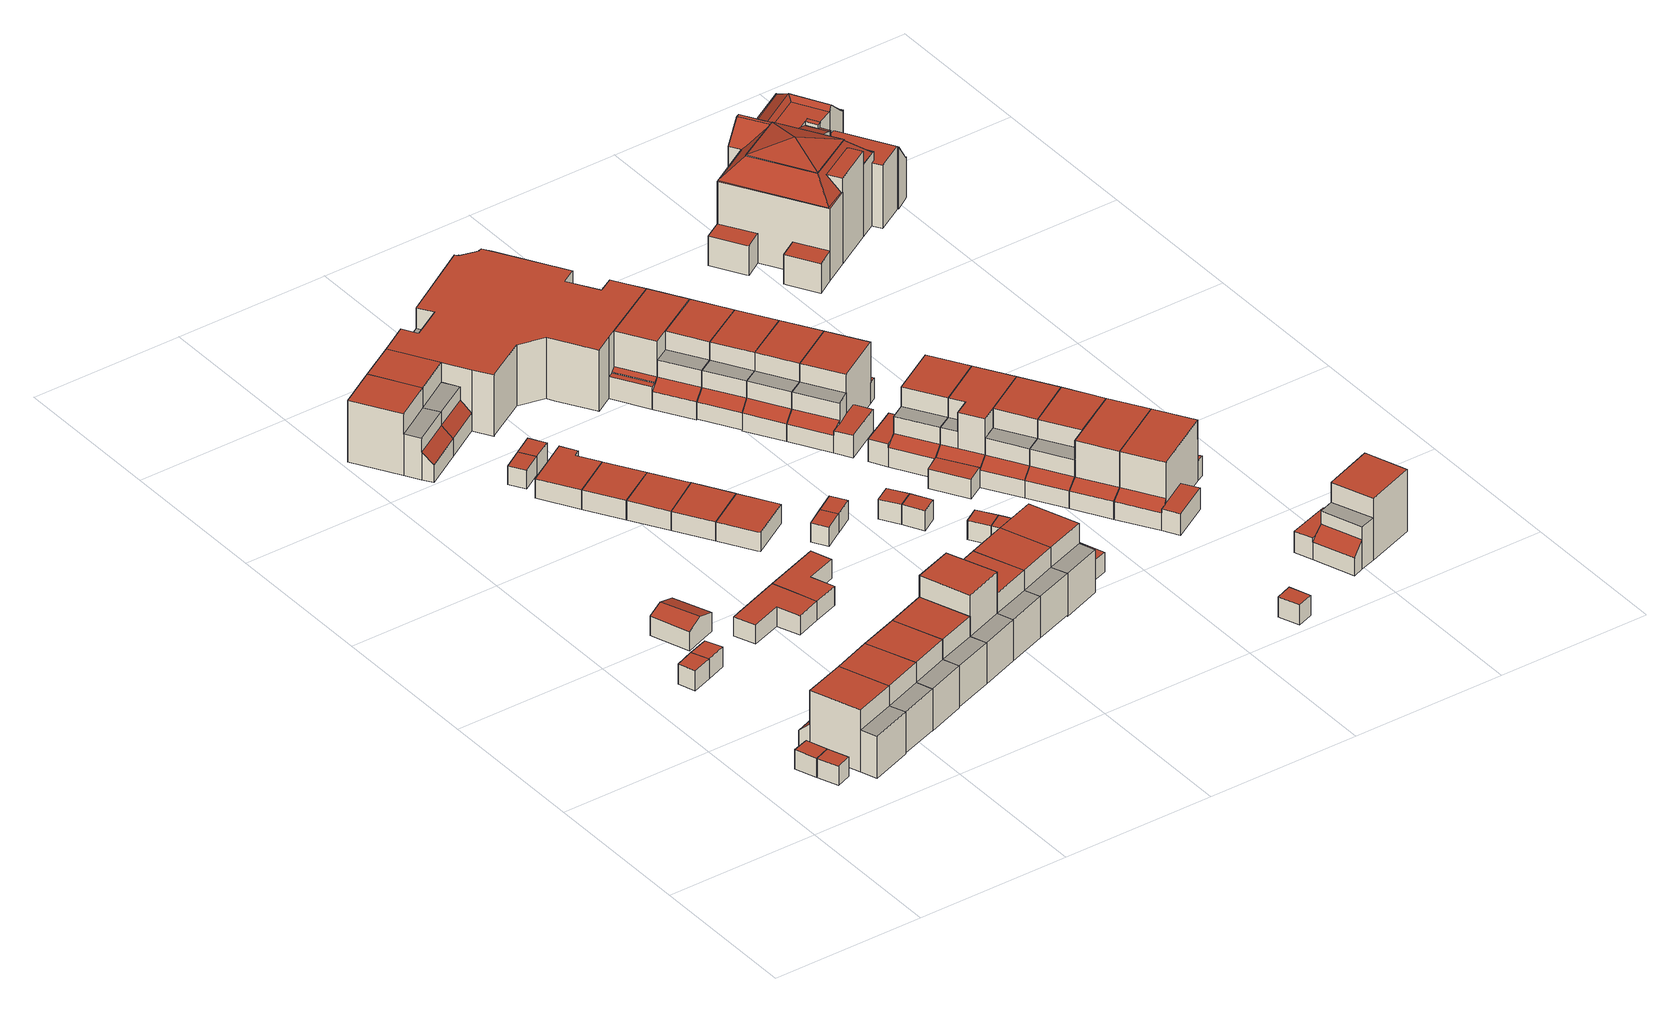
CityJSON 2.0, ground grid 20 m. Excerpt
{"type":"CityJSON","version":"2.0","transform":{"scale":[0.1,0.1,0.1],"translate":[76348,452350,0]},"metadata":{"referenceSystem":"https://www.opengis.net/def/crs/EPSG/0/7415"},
"CityObjects":{
"building1":{"type":"Building","attributes":{"Volume":15.69,"Dakoppervlakte":6.2,"Muuroppervlakte":25.48,"Vloeroppervlakte":6.2,"hoogte_Z_max_in_m_NAP":3.48,"GEB_DOEL":"onbekend","dateOfConstruction":"1991-01-01","measuredHeight":2.53},"geometry":[{"type":"Solid","lod":"2","boundaries":[[[[0,1,2,3]],[[4,5,6,7]],[[0,3,6,5]],[[2,7,6,3]],[[1,4,7,2]],[[1,0,5,4]]]],"semantics":{"surfaces":[{"type":"GroundSurface"},{"type":"RoofSurface"},{"type":"WallSurface"}],"values":[[0,1,2,2,2,2]]}}]},
"building2":{"type":"Building","attributes":{"Volume":15.86,"Dakoppervlakte":6.2,"Muuroppervlakte":25.75,"Vloeroppervlakte":6.2,"hoogte_Z_max_in_m_NAP":3.48,"GEB_DOEL":"onbekend","dateOfConstruction":"1991-01-01","measuredHeight":2.56},"geometry":[{"type":"Solid","lod":"2","boundaries":[[[[0,3,8,9]],[[5,10,11,6]],[[5,0,9,10]],[[9,8,11,10]],[[3,6,11,8]],[[0,5,6,3]]]],"semantics":{"surfaces":[{"type":"GroundSurface"},{"type":"RoofSurface"},{"type":"WallSurface"}],"values":[[0,1,2,2,2,2]]}}]},
"building3":{"type":"Building","attributes":{"Volume":421.18,"Dakoppervlakte":50.16,"Muuroppervlakte":236.01,"Vloeroppervlakte":59.67,"hoogte_Z_max_in_m_NAP":9.28,"GEB_DOEL":"woonfunctie","dateOfConstruction":"1991-01-01","measuredHeight":8.4},"geometry":[{"type":"Solid","lod":"2","boundaries":[[[[12,13,14,15,16,17,18,19]],[[20,21,22,23]],[[24,25,26,27]],[[28,29,30,31]],[[25,24,21,12,19,31]],[[18,28,31,19]],[[28,18,17,29]],[[30,29,17,16]],[[26,25,31,30]],[[15,14,23,22]],[[23,14,13,20]],[[12,21,20,13]],[[24,27,22,21]],[[27,26,30,16,15,22]]]],"semantics":{"surfaces":[{"type":"GroundSurface"},{"type":"OuterFloorSurface"},{"type":"RoofSurface"},{"type":"WallSurface"}],"values":[[0,1,2,2,3,3,3,3,3,3,3,3,3,3]]}}]},
"building4":{"type":"Building","attributes":{"Volume":16.94,"Dakoppervlakte":6.39,"Muuroppervlakte":26.91,"Vloeroppervlakte":6.39,"hoogte_Z_max_in_m_NAP":3.48,"GEB_DOEL":"onbekend","dateOfConstruction":"1991-01-01","measuredHeight":2.65},"geometry":[{"type":"Solid","lod":"2","boundaries":[[[[32,33,34,35]],[[36,37,38,39]],[[32,35,39,38]],[[35,34,36,39]],[[33,37,36,34]],[[32,38,37,33]]]],"semantics":{"surfaces":[{"type":"GroundSurface"},{"type":"RoofSurface"},{"type":"WallSurface"}],"values":[[0,1,2,2,2,2]]}}]},
"building5":{"type":"Building","attributes":{"Volume":16.98,"Dakoppervlakte":6.39,"Muuroppervlakte":26.98,"Vloeroppervlakte":6.39,"hoogte_Z_max_in_m_NAP":3.48,"GEB_DOEL":"onbekend","dateOfConstruction":"1991-01-01","measuredHeight":2.66},"geometry":[{"type":"Solid","lod":"2","boundaries":[[[[32,40,41,33]],[[38,37,42,43]],[[32,33,37,38]],[[33,41,42,37]],[[40,43,42,41]],[[40,32,38,43]]]],"semantics":{"surfaces":[{"type":"GroundSurface"},{"type":"RoofSurface"},{"type":"WallSurface"}],"values":[[0,1,2,2,2,2]]}}]},
"building6":{"type":"Building","attributes":{"Volume":395.71,"Dakoppervlakte":47.79,"Muuroppervlakte":228.81,"Vloeroppervlakte":56.84,"hoogte_Z_max_in_m_NAP":9.28,"GEB_DOEL":"woonfunctie","dateOfConstruction":"1991-01-01","measuredHeight":8.3},"geometry":[{"type":"Solid","lod":"2","boundaries":[[[[44,45,46,47,48,49,50,51]],[[20,52,53,21]],[[54,55,25,24]],[[56,28,31,57]],[[51,57,55,54,53,44]],[[50,56,57,51]],[[50,49,28,56]],[[28,49,48,31]],[[25,55,57,31]],[[47,46,20,21]],[[20,46,45,52]],[[45,44,53,52]],[[24,21,53,54]],[[25,31,48,47,21,24]]]],"semantics":{"surfaces":[{"type":"GroundSurface"},{"type":"OuterFloorSurface"},{"type":"RoofSurface"},{"type":"WallSurface"}],"values":[[0,1,2,2,3,3,3,3,3,3,3,3,3,3]]}}]},
"building7":{"type":"Building","attributes":{"Volume":69.42,"Dakoppervlakte":24.71,"Muuroppervlakte":53.66,"Vloeroppervlakte":23.41,"hoogte_Z_max_in_m_NAP":3.75,"GEB_DOEL":"onbekend","dateOfConstruction":"1932-01-01","measuredHeight":3.34},"geometry":[{"type":"Solid","lod":"2","boundaries":[[[[58,59,60,61,62,63]],[[64,65,66,67]],[[64,68,69,65]],[[58,63,67,66]],[[61,60,69,68]],[[59,65,69,60]],[[62,61,68,64,67,63]],[[59,58,66,65]]]],"semantics":{"surfaces":[{"type":"GroundSurface"},{"type":"RoofSurface"},{"type":"WallSurface"}],"values":[[0,1,1,2,2,2,2,2]]}}]},
"building8":{"type":"Building","attributes":{"Volume":399.59,"Dakoppervlakte":47.89,"Muuroppervlakte":230.69,"Vloeroppervlakte":56.95,"hoogte_Z_max_in_m_NAP":9.28,"GEB_DOEL":"woonfunctie","dateOfConstruction":"1991-01-01","measuredHeight":8.35},"geometry":[{"type":"Solid","lod":"2","boundaries":[[[[70,71,72,73,74,75,76,77]],[[52,78,79,53]],[[80,81,55,54]],[[82,56,57,83]],[[80,79,70,77,83,81]],[[75,56,82,76]],[[56,75,74,57]],[[76,82,83,77]],[[55,81,83,57]],[[73,72,52,53]],[[72,71,78,52]],[[70,79,78,71]],[[54,53,79,80]],[[57,74,73,53,54,55]]]],"semantics":{"surfaces":[{"type":"GroundSurface"},{"type":"OuterFloorSurface"},{"type":"RoofSurface"},{"type":"WallSurface"}],"values":[[0,1,2,2,3,3,3,3,3,3,3,3,3,3]]}}]},
"building9":{"type":"Building","attributes":{"Volume":87.02,"Dakoppervlakte":33.16,"Muuroppervlakte":71.86,"Vloeroppervlakte":33.16,"hoogte_Z_max_in_m_NAP":3.4,"GEB_DOEL":"onbekend","dateOfConstruction":"1991-01-01","measuredHeight":2.62},"geometry":[{"type":"Solid","lod":"2","boundaries":[[[[84,85,86,87,88,89,90,91]],[[92,93,94,95,96,97,98,99]],[[86,85,94,93]],[[84,91,96,95]],[[91,90,97,96]],[[99,98,97,90,89,88]],[[85,84,95,94]],[[93,92,99,88,87,86]]]],"semantics":{"surfaces":[{"type":"GroundSurface"},{"type":"RoofSurface"},{"type":"WallSurface"}],"values":[[0,1,2,2,2,2,2,2]]}}]},
"building10":{"type":"Building","attributes":{"Volume":412.32,"Dakoppervlakte":48.87,"Muuroppervlakte":233.22,"Vloeroppervlakte":58.2,"hoogte_Z_max_in_m_NAP":9.14,"GEB_DOEL":"woonfunctie","dateOfConstruction":"1991-01-01","measuredHeight":8.38},"geometry":[{"type":"Solid","lod":"2","boundaries":[[[[100,101,102,103,104,105,106,107]],[[108,109,110,111]],[[112,113,114,115]],[[116,117,118,119]],[[100,115,114,101]],[[100,107,109,112,115]],[[110,109,107,106,117]],[[108,111,116,103,102]],[[119,118,105,104]],[[116,119,104,103]],[[105,118,117,106]],[[111,110,117,116]],[[113,112,109,108]],[[101,114,113,108,102]]]],"semantics":{"surfaces":[{"type":"GroundSurface"},{"type":"OuterFloorSurface"},{"type":"RoofSurface"},{"type":"WallSurface"}],"values":[[0,1,2,2,3,3,3,3,3,3,3,3,3,3]]}}]},
"building11":{"type":"Building","attributes":{"Volume":393.29,"Dakoppervlakte":47.96,"Muuroppervlakte":226.94,"Vloeroppervlakte":57.05,"hoogte_Z_max_in_m_NAP":9.28,"GEB_DOEL":"woonfunctie","dateOfConstruction":"1991-01-01","measuredHeight":8.23},"geometry":[{"type":"Solid","lod":"2","boundaries":[[[[120,121,122,123,124,125,126,127]],[[128,129,79,78]],[[80,130,131,81]],[[82,83,132,133]],[[131,130,129,122,121,132]],[[121,120,133,132]],[[120,127,82,133]],[[82,127,126,83]],[[81,131,132,83]],[[79,125,124,78]],[[123,128,78,124]],[[123,122,129,128]],[[130,80,79,129]],[[126,125,79,80,81,83]]]],"semantics":{"surfaces":[{"type":"GroundSurface"},{"type":"OuterFloorSurface"},{"type":"RoofSurface"},{"type":"WallSurface"}],"values":[[0,1,2,2,3,3,3,3,3,3,3,3,3,3]]}}]},
"building12":{"type":"Building","attributes":{"Volume":17.21,"Dakoppervlakte":6.71,"Muuroppervlakte":26.75,"Vloeroppervlakte":6.71,"hoogte_Z_max_in_m_NAP":3.42,"GEB_DOEL":"onbekend","dateOfConstruction":"1991-01-01","measuredHeight":2.57},"geometry":[{"type":"Solid","lod":"2","boundaries":[[[[134,135,136,137]],[[138,139,140,141]],[[136,135,140,139]],[[135,134,141,140]],[[138,141,134,137]],[[137,136,139,138]]]],"semantics":{"surfaces":[{"type":"GroundSurface"},{"type":"RoofSurface"},{"type":"WallSurface"}],"values":[[0,1,2,2,2,2]]}}]},
"building13":{"type":"Building","attributes":{"Volume":391.03,"Dakoppervlakte":46.83,"Muuroppervlakte":227.21,"Vloeroppervlakte":55.82,"hoogte_Z_max_in_m_NAP":9.14,"GEB_DOEL":"woonfunctie","dateOfConstruction":"1991-01-01","measuredHeight":8.31},"geometry":[{"type":"Solid","lod":"2","boundaries":[[[[142,143,104,103,102,101,144,145]],[[108,111,146,147]],[[113,148,149,114]],[[150,116,119,151]],[[144,101,114,149]],[[113,114,101,102,108]],[[102,103,116,111,108]],[[147,146,150,142,145]],[[104,143,151,119]],[[150,151,143,142]],[[104,119,116,103]],[[146,111,116,150]],[[108,147,148,113]],[[149,148,147,145,144]]]],"semantics":{"surfaces":[{"type":"GroundSurface"},{"type":"OuterFloorSurface"},{"type":"RoofSurface"},{"type":"WallSurface"}],"values":[[0,1,2,2,3,3,3,3,3,3,3,3,3,3]]}}]},
"building14":{"type":"Building","attributes":{"Volume":84.12,"Dakoppervlakte":32.66,"Muuroppervlakte":70.5,"Vloeroppervlakte":32.66,"hoogte_Z_max_in_m_NAP":3.4,"GEB_DOEL":"onbekend","dateOfConstruction":"1991-01-01","measuredHeight":2.58},"geometry":[{"type":"Solid","lod":"2","boundaries":[[[[152,153,154,155,90,89,88]],[[99,98,97,156,157,158,159]],[[99,88,89,90,97,98]],[[157,156,155,154]],[[154,153,158,157]],[[152,159,158,153]],[[90,155,156,97]],[[88,99,159,152]]]],"semantics":{"surfaces":[{"type":"GroundSurface"},{"type":"RoofSurface"},{"type":"WallSurface"}],"values":[[0,1,2,2,2,2,2,2]]}}]},
"building15":{"type":"Building","attributes":{"Volume":91.51,"Dakoppervlakte":35.59,"Muuroppervlakte":64.13,"Vloeroppervlakte":35.59,"hoogte_Z_max_in_m_NAP":3.38,"GEB_DOEL":"onbekend","dateOfConstruction":"1991-01-01","measuredHeight":2.57},"geometry":[{"type":"Solid","lod":"2","boundaries":[[[[160,161,162,163,164,165,166]],[[167,168,169,170,171,172,173]],[[162,161,167,173]],[[166,165,170,169]],[[164,171,170,165]],[[163,172,171,164]],[[169,168,167,161,160,166]],[[163,162,173,172]]]],"semantics":{"surfaces":[{"type":"GroundSurface"},{"type":"RoofSurface"},{"type":"WallSurface"}],"values":[[0,1,2,2,2,2,2,2]]}}]},
"building16":{"type":"Building","attributes":{"Volume":501.08,"Dakoppervlakte":47.96,"Muuroppervlakte":298.38,"Vloeroppervlakte":57.04,"hoogte_Z_max_in_m_NAP":12.17,"GEB_DOEL":"woonfunctie","dateOfConstruction":"1991-01-01","measuredHeight":11.15},"geometry":[{"type":"Solid","lod":"2","boundaries":[[[[174,175,123,122,121,120,176,177]],[[178,179,129,128]],[[180,181,182,183]],[[184,133,132,185]],[[174,177,185,182,181,179]],[[177,176,184,185]],[[120,133,184,176]],[[133,120,121,132]],[[183,182,185,132]],[[122,123,128,129]],[[128,123,175,178]],[[174,179,178,175]],[[180,129,179,181]],[[180,183,132,121,122,129]]]],"semantics":{"surfaces":[{"type":"GroundSurface"},{"type":"OuterFloorSurface"},{"type":"RoofSurface"},{"type":"WallSurface"}],"values":[[0,1,2,2,3,3,3,3,3,3,3,3,3,3]]}}]},
"building17":{"type":"Building","attributes":{"Volume":17.25,"Dakoppervlakte":6.71,"Muuroppervlakte":26.82,"Vloeroppervlakte":6.71,"hoogte_Z_max_in_m_NAP":3.42,"GEB_DOEL":"onbekend","dateOfConstruction":"1991-01-01","measuredHeight":2.57},"geometry":[{"type":"Solid","lod":"2","boundaries":[[[[186,187,188,189]],[[139,138,190,191]],[[186,189,138,139]],[[189,188,190,138]],[[188,187,191,190]],[[187,186,139,191]]]],"semantics":{"surfaces":[{"type":"GroundSurface"},{"type":"RoofSurface"},{"type":"WallSurface"}],"values":[[0,1,2,2,2,2]]}}]},
"building18":{"type":"Building","attributes":{"Volume":83.5,"Dakoppervlakte":32.26,"Muuroppervlakte":58.88,"Vloeroppervlakte":32.26,"hoogte_Z_max_in_m_NAP":3.38,"GEB_DOEL":"onbekend","dateOfConstruction":"1991-01-01","measuredHeight":2.59},"geometry":[{"type":"Solid","lod":"2","boundaries":[[[[192,193,162,161,194]],[[195,196,167,173,197]],[[195,197,193,192]],[[195,192,194,161,167,196]],[[167,161,162,173]],[[162,193,197,173]]]],"semantics":{"surfaces":[{"type":"GroundSurface"},{"type":"RoofSurface"},{"type":"WallSurface"}],"values":[[0,1,2,2,2,2]]}}]},
"building19":{"type":"Building","attributes":{"Volume":82.36,"Dakoppervlakte":32.01,"Muuroppervlakte":58.32,"Vloeroppervlakte":32.01,"hoogte_Z_max_in_m_NAP":3.38,"GEB_DOEL":"onbekend","dateOfConstruction":"1991-01-01","measuredHeight":2.57},"geometry":[{"type":"MultiSurface","lod":"2","boundaries":[[[198,199,193,192,200,201]],[[202,195,197,203,204,205]],[[199,198,201,205,203]],[[205,201,200,192,195,202]],[[193,197,195,192]],[[193,199,203,197]]],"semantics":{"surfaces":[{"type":"GroundSurface"},{"type":"RoofSurface"},{"type":"WallSurface"}],"values":[0,1,2,2,2,2]}}]},
"building20":{"type":"Building","attributes":{"Volume":83.71,"Dakoppervlakte":32.26,"Muuroppervlakte":59.03,"Vloeroppervlakte":32.26,"hoogte_Z_max_in_m_NAP":3.38,"GEB_DOEL":"onbekend","dateOfConstruction":"1991-01-01","measuredHeight":2.6},"geometry":[{"type":"Solid","lod":"2","boundaries":[[[[206,207,199,201,208]],[[209,210,205,203,211]],[[209,211,207,206]],[[209,206,208,201,205,210]],[[199,203,205,201]],[[199,207,211,203]]]],"semantics":{"surfaces":[{"type":"GroundSurface"},{"type":"RoofSurface"},{"type":"WallSurface"}],"values":[[0,1,2,2,2,2]]}}]},
"building21":{"type":"Building","attributes":{"Volume":82.88,"Dakoppervlakte":32.27,"Muuroppervlakte":58.44,"Vloeroppervlakte":32.27,"hoogte_Z_max_in_m_NAP":3.38,"GEB_DOEL":"onbekend","dateOfConstruction":"1991-01-01","measuredHeight":2.57},"geometry":[{"type":"Solid","lod":"2","boundaries":[[[[207,206,212,213,214]],[[211,215,216,217,209]],[[211,207,214,213,216,215]],[[213,212,217,216]],[[212,206,209,217]],[[206,207,211,209]]]],"semantics":{"surfaces":[{"type":"GroundSurface"},{"type":"RoofSurface"},{"type":"WallSurface"}],"values":[[0,1,2,2,2,2]]}}]},
"building22":{"type":"Building","attributes":{"Volume":397.07,"Dakoppervlakte":47.96,"Muuroppervlakte":229.06,"Vloeroppervlakte":57.04,"hoogte_Z_max_in_m_NAP":9.28,"GEB_DOEL":"woonfunctie","dateOfConstruction":"1991-01-01","measuredHeight":8.3},"geometry":[{"type":"Solid","lod":"2","boundaries":[[[[176,218,219,220,221,175,174,177]],[[222,223,179,178]],[[224,225,226,227]],[[228,184,185,229]],[[229,226,225,223,220,219]],[[218,228,229,219]],[[218,176,184,228]],[[176,177,185,184]],[[227,226,229,185]],[[174,175,178,179]],[[178,175,221,222]],[[223,222,221,220]],[[225,224,179,223]],[[224,227,185,177,174,179]]]],"semantics":{"surfaces":[{"type":"GroundSurface"},{"type":"OuterFloorSurface"},{"type":"RoofSurface"},{"type":"WallSurface"}],"values":[[0,1,2,2,3,3,3,3,3,3,3,3,3,3]]}}]},
"building23":{"type":"Building","attributes":{"Volume":17.23,"Dakoppervlakte":6.47,"Muuroppervlakte":27.26,"Vloeroppervlakte":6.47,"hoogte_Z_max_in_m_NAP":3.52,"GEB_DOEL":"onbekend","dateOfConstruction":"1991-01-01","measuredHeight":2.66},"geometry":[{"type":"Solid","lod":"2","boundaries":[[[[230,231,232,233,234]],[[235,236,237,238,239]],[[231,236,235,232]],[[231,230,237,236]],[[237,230,234,233,239,238]],[[239,233,232,235]]]],"semantics":{"surfaces":[{"type":"GroundSurface"},{"type":"RoofSurface"},{"type":"WallSurface"}],"values":[[0,1,2,2,2,2]]}}]},
"building24":{"type":"Building","attributes":{"Volume":396.18,"Dakoppervlakte":47.87,"Muuroppervlakte":228.81,"Vloeroppervlakte":56.93,"hoogte_Z_max_in_m_NAP":9.28,"GEB_DOEL":"woonfunctie","dateOfConstruction":"1991-01-01","measuredHeight":8.3},"geometry":[{"type":"Solid","lod":"2","boundaries":[[[[240,241,221,220,219,218,242,243]],[[222,244,245,223]],[[225,246,247,226]],[[248,228,229,249]],[[247,246,245,240,243,249]],[[243,242,248,249]],[[242,218,228,248]],[[228,218,219,229]],[[249,229,226,247]],[[220,221,222,223]],[[222,221,241,244]],[[241,240,245,244]],[[246,225,223,245]],[[226,229,219,220,223,225]]]],"semantics":{"surfaces":[{"type":"GroundSurface"},{"type":"OuterFloorSurface"},{"type":"RoofSurface"},{"type":"WallSurface"}],"values":[[0,1,2,2,3,3,3,3,3,3,3,3,3,3]]}}]},
"building25":{"type":"Building","attributes":{"Volume":17.15,"Dakoppervlakte":6.47,"Muuroppervlakte":27.14,"Vloeroppervlakte":6.47,"hoogte_Z_max_in_m_NAP":3.52,"GEB_DOEL":"onbekend","dateOfConstruction":"1991-01-01","measuredHeight":2.65},"geometry":[{"type":"Solid","lod":"2","boundaries":[[[[232,250,251,233]],[[239,252,253,235]],[[232,233,239,235]],[[233,251,252,239]],[[250,253,252,251]],[[232,235,253,250]]]],"semantics":{"surfaces":[{"type":"GroundSurface"},{"type":"RoofSurface"},{"type":"WallSurface"}],"values":[[0,1,2,2,2,2]]}}]},
"building26":{"type":"Building","attributes":{"Volume":3367.54,"Dakoppervlakte":393.1,"Muuroppervlakte":752.62,"Vloeroppervlakte":413.04,"hoogte_Z_max_in_m_NAP":9.14,"GEB_DOEL":"woonfunctie","dateOfConstruction":"1991-01-01","measuredHeight":8.36},"geometry":[{"type":"Solid","lod":"2","boundaries":[[[[254,255,256,257,258,259,260,261,262,263,264,265,266,267,268,269,143,144,270,271,272,273,274,275]],[[276,277,278,279,280,281]],[[282,283,284,285]],[[286,287,288,289,290,149,291,292,293,294,295,296,297,298,299,300,301,302,303,304,305,306,307,308,309,310,311,312,313]],[[314,315,316,317]],[[318,319,320,321,322,323,324,325,326]],[[263,262,299,298]],[[299,262,261,316,300]],[[315,258,257,281,302,301]],[[307,306,305,278,254,275,274,324]],[[282,287,286,326,272,271]],[[149,290,283,270,144]],[[149,144,143,291]],[[291,143,269,292]],[[292,269,268,267,294,293]],[[294,267,266,295]],[[264,263,298,297,296,295,266,265]],[[261,260,317,316]],[[259,258,315,314]],[[300,316,315,301]],[[324,274,273,325]],[[326,325,273,272]],[[324,323,308,307]],[[308,323,322,309]],[[321,310,309,322]],[[310,321,320,311]],[[311,320,319,312]],[[312,319,318,313]],[[286,313,318,326]],[[280,303,302,281]],[[303,280,279,304]],[[279,278,305,304]],[[282,271,270,283]],[[287,282,285,288]],[[289,288,285,284]],[[290,289,284,283]],[[317,260,259,314]],[[277,255,254,278]],[[256,276,277,255]],[[276,281,257,256]]]],"semantics":{"surfaces":[{"type":"GroundSurface"},{"type":"OuterFloorSurface"},{"type":"RoofSurface"},{"type":"WallSurface"}],"values":[[0,1,1,2,2,2,3,3,3,3,3,3,3,3,3,3,3,3,3,3,3,3,3,3,3,3,3,3,3,3,3,3,3,3,3,3,3,3,3,3]]}}]},
"building27":{"type":"Building","attributes":{"Volume":421.83,"Dakoppervlakte":49.95,"Muuroppervlakte":237.18,"Vloeroppervlakte":59.32,"hoogte_Z_max_in_m_NAP":9.28,"GEB_DOEL":"woonfunctie","dateOfConstruction":"1991-01-01","measuredHeight":8.45},"geometry":[{"type":"Solid","lod":"2","boundaries":[[[[327,328,329,330,331,332,333,334]],[[245,244,335,336]],[[337,247,246,338]],[[339,340,248,249]],[[338,336,331,330,339,337]],[[328,248,340,329]],[[328,327,249,248]],[[339,330,329,340]],[[247,337,339,249]],[[334,333,244,245]],[[335,244,333,332]],[[332,331,336,335]],[[338,246,245,336]],[[327,334,245,246,247,249]]]],"semantics":{"surfaces":[{"type":"GroundSurface"},{"type":"OuterFloorSurface"},{"type":"RoofSurface"},{"type":"WallSurface"}],"values":[[0,1,2,2,3,3,3,3,3,3,3,3,3,3]]}}]},
"building28":{"type":"Building","attributes":{"Volume":17.61,"Dakoppervlakte":6.52,"Muuroppervlakte":27.75,"Vloeroppervlakte":6.52,"hoogte_Z_max_in_m_NAP":3.52,"GEB_DOEL":"onbekend","dateOfConstruction":"1991-01-01","measuredHeight":2.7},"geometry":[{"type":"Solid","lod":"2","boundaries":[[[[341,342,343,344]],[[345,346,347,348]],[[341,344,346,345]],[[344,343,347,346]],[[347,343,342,348]],[[348,342,341,345]]]],"semantics":{"surfaces":[{"type":"GroundSurface"},{"type":"RoofSurface"},{"type":"WallSurface"}],"values":[[0,1,2,2,2,2]]}}]},
"building29":{"type":"Building","attributes":{"Volume":17.47,"Dakoppervlakte":6.51,"Muuroppervlakte":27.54,"Vloeroppervlakte":6.51,"hoogte_Z_max_in_m_NAP":3.52,"GEB_DOEL":"onbekend","dateOfConstruction":"1991-01-01","measuredHeight":2.68},"geometry":[{"type":"Solid","lod":"2","boundaries":[[[[341,344,349,350]],[[345,351,352,346]],[[341,350,351,345]],[[352,351,350,349]],[[344,346,352,349]],[[341,345,346,344]]]],"semantics":{"surfaces":[{"type":"GroundSurface"},{"type":"RoofSurface"},{"type":"WallSurface"}],"values":[[0,1,2,2,2,2]]}}]},
"building30":{"type":"Building","attributes":{"Volume":16.69,"Dakoppervlakte":6.31,"Muuroppervlakte":26.74,"Vloeroppervlakte":6.31,"hoogte_Z_max_in_m_NAP":3.52,"GEB_DOEL":"onbekend","dateOfConstruction":"1991-01-01","measuredHeight":2.64},"geometry":[{"type":"Solid","lod":"2","boundaries":[[[[353,354,355,356]],[[357,358,359,360]],[[357,360,353,356]],[[356,355,358,357]],[[354,359,358,355]],[[354,353,360,359]]]],"semantics":{"surfaces":[{"type":"GroundSurface"},{"type":"RoofSurface"},{"type":"WallSurface"}],"values":[[0,1,2,2,2,2]]}}]},
"building31":{"type":"Building","attributes":{"Volume":16.52,"Dakoppervlakte":6.31,"Muuroppervlakte":26.45,"Vloeroppervlakte":6.31,"hoogte_Z_max_in_m_NAP":3.52,"GEB_DOEL":"onbekend","dateOfConstruction":"1991-01-01","measuredHeight":2.62},"geometry":[{"type":"Solid","lod":"2","boundaries":[[[[361,362,353,356]],[[360,363,364,357]],[[353,362,363,360]],[[362,361,364,363]],[[356,357,364,361]],[[353,360,357,356]]]],"semantics":{"surfaces":[{"type":"GroundSurface"},{"type":"RoofSurface"},{"type":"WallSurface"}],"values":[[0,1,2,2,2,2]]}}]},
"building32":{"type":"Building","attributes":{"Volume":16.9,"Dakoppervlakte":6.24,"Muuroppervlakte":27.26,"Vloeroppervlakte":6.24,"hoogte_Z_max_in_m_NAP":3.52,"GEB_DOEL":"onbekend","dateOfConstruction":"1991-01-01","measuredHeight":2.71},"geometry":[{"type":"Solid","lod":"2","boundaries":[[[[365,366,367,368]],[[369,370,371,372]],[[368,367,370,369]],[[366,371,370,367]],[[365,372,371,366]],[[372,365,368,369]]]],"semantics":{"surfaces":[{"type":"GroundSurface"},{"type":"RoofSurface"},{"type":"WallSurface"}],"values":[[0,1,2,2,2,2]]}}]},
"building33":{"type":"Building","attributes":{"Volume":16.94,"Dakoppervlakte":6.24,"Muuroppervlakte":27.33,"Vloeroppervlakte":6.24,"hoogte_Z_max_in_m_NAP":3.52,"GEB_DOEL":"onbekend","dateOfConstruction":"1991-01-01","measuredHeight":2.71},"geometry":[{"type":"Solid","lod":"2","boundaries":[[[[368,367,373,374]],[[369,375,376,370]],[[368,374,375,369]],[[374,373,376,375]],[[376,373,367,370]],[[368,369,370,367]]]],"semantics":{"surfaces":[{"type":"GroundSurface"},{"type":"RoofSurface"},{"type":"WallSurface"}],"values":[[0,1,2,2,2,2]]}}]},
"building34":{"type":"Building","attributes":{"Volume":432.38,"Dakoppervlakte":60.85,"Muuroppervlakte":249.8,"Vloeroppervlakte":59.98,"hoogte_Z_max_in_m_NAP":9.14,"GEB_DOEL":"woonfunctie","dateOfConstruction":"1991-01-01","measuredHeight":8.33},"geometry":[{"type":"Solid","lod":"2","boundaries":[[[[377,378,262,379,380,261,260,381,382,383]],[[384,300,385,386]],[[387,388,389,390]],[[391,392,393,394]],[[316,395,396,317]],[[380,394,385,300,316,261]],[[383,382,395,384,386,393]],[[390,262,378,387]],[[262,390,389,379]],[[391,394,380,379,389]],[[393,392,388,377,383]],[[391,389,388,392]],[[385,394,393,386]],[[382,381,396,395]],[[381,260,317,396]],[[260,261,316,317]],[[384,395,316,300]],[[378,377,388,387]]]],"semantics":{"surfaces":[{"type":"GroundSurface"},{"type":"RoofSurface"},{"type":"WallSurface"}],"values":[[0,1,1,1,1,2,2,2,2,2,2,2,2,2,2,2,2,2]]}}]},
"building35":{"type":"Building","attributes":{"Volume":407.99,"Dakoppervlakte":49.59,"Muuroppervlakte":237.97,"Vloeroppervlakte":59.25,"hoogte_Z_max_in_m_NAP":9.14,"GEB_DOEL":"woonfunctie","dateOfConstruction":"1991-01-01","measuredHeight":8.36},"geometry":[{"type":"Solid","lod":"2","boundaries":[[[[381,397,398,399,400,401,402,378,383,403,382]],[[404,405,406,407]],[[408,384,409,410]],[[411,396,395,412]],[[413,414,415,393]],[[400,399,408,410,405]],[[384,395,382,403,406,409]],[[381,396,411,397]],[[381,382,395,396]],[[384,408,399,398,412,395]],[[403,383,393,407,406]],[[404,415,401,400,405]],[[383,378,413,393]],[[413,378,402,414]],[[402,401,415,414]],[[407,393,415,404]],[[409,406,405,410]],[[411,412,398,397]]]],"semantics":{"surfaces":[{"type":"GroundSurface"},{"type":"OuterFloorSurface"},{"type":"RoofSurface"},{"type":"WallSurface"}],"values":[[0,1,2,2,2,3,3,3,3,3,3,3,3,3,3,3,3,3]]}}]},
"building36":{"type":"Building","attributes":{"Volume":395.51,"Dakoppervlakte":46.73,"Muuroppervlakte":229.91,"Vloeroppervlakte":56.37,"hoogte_Z_max_in_m_NAP":9.14,"GEB_DOEL":"woonfunctie","dateOfConstruction":"1991-01-01","measuredHeight":8.29},"geometry":[{"type":"Solid","lod":"2","boundaries":[[[[416,417,418,419,420,421,422,423]],[[405,404,424,425]],[[410,426,427,408]],[[428,415,414,429]],[[417,416,408,427]],[[416,423,405,410,408]],[[404,405,423,422,415]],[[425,424,428,419,418]],[[421,420,429,414]],[[428,429,420,419]],[[414,415,422,421]],[[404,415,428,424]],[[426,410,405,425]],[[427,426,425,418,417]]]],"semantics":{"surfaces":[{"type":"GroundSurface"},{"type":"OuterFloorSurface"},{"type":"RoofSurface"},{"type":"WallSurface"}],"values":[[0,1,2,2,3,3,3,3,3,3,3,3,3,3]]}}]},
"building37":{"type":"Building","attributes":{"Volume":411.1,"Dakoppervlakte":52.15,"Muuroppervlakte":235.81,"Vloeroppervlakte":61.78,"hoogte_Z_max_in_m_NAP":9.14,"GEB_DOEL":"woonfunctie","dateOfConstruction":"1991-01-01","measuredHeight":8.3},"geometry":[{"type":"Solid","lod":"2","boundaries":[[[[430,431,432,433,434,435,436,437,438,439]],[[424,440,441,425]],[[426,442,443,427]],[[444,445,446,447]],[[448,428,429,449]],[[425,426,427,446,439,438]],[[447,443,442,441,433,432]],[[444,431,430,445]],[[446,445,430,439]],[[443,447,446,427]],[[438,437,428,424,425]],[[433,441,440,448,434]],[[436,435,449,429]],[[449,435,434,448]],[[428,437,436,429]],[[424,428,448,440]],[[426,425,441,442]],[[432,431,444,447]]]],"semantics":{"surfaces":[{"type":"GroundSurface"},{"type":"OuterFloorSurface"},{"type":"RoofSurface"},{"type":"WallSurface"}],"values":[[0,1,2,2,2,3,3,3,3,3,3,3,3,3,3,3,3,3]]}}]},
"building38":{"type":"Building","attributes":{"Volume":473.37,"Dakoppervlakte":67.79,"Muuroppervlakte":256.18,"Vloeroppervlakte":77.93,"hoogte_Z_max_in_m_NAP":9.14,"GEB_DOEL":"woonfunctie","dateOfConstruction":"1991-01-01","measuredHeight":8.35},"geometry":[{"type":"Solid","lod":"2","boundaries":[[[[434,433,432,431,450,451,452,453,454,455,435]],[[440,456,457,441]],[[442,458,459,443]],[[460,444,447,461]],[[462,463,464,465,466,467,468]],[[469,448,449,470,465]],[[443,447,432,433,441,442]],[[460,461,451,450]],[[450,431,444,460]],[[431,432,447,444]],[[467,466,470,455,454]],[[468,467,454,453]],[[468,453,452,462]],[[433,434,448,440,441]],[[435,449,448,434]],[[435,455,470,449]],[[440,448,469,456]],[[466,465,470]],[[456,469,464,463,457]],[[464,469,465]],[[442,441,457,458]],[[459,458,457,463,462,452,451,461]],[[459,461,447,443]]]],"semantics":{"surfaces":[{"type":"GroundSurface"},{"type":"OuterFloorSurface"},{"type":"RoofSurface"},{"type":"WallSurface"}],"values":[[0,1,2,2,2,2,3,3,3,3,3,3,3,3,3,3,3,3,3,3,3,3,3]]}}]},
"building39":{"type":"Building","attributes":{"Volume":16.76,"Dakoppervlakte":6.28,"Muuroppervlakte":26.92,"Vloeroppervlakte":6.28,"hoogte_Z_max_in_m_NAP":3.71,"GEB_DOEL":"onbekend","dateOfConstruction":"1991-01-01","measuredHeight":2.67},"geometry":[{"type":"Solid","lod":"2","boundaries":[[[[471,472,473,474]],[[475,476,477,478]],[[474,473,476,475]],[[472,477,476,473]],[[471,478,477,472]],[[471,474,475,478]]]],"semantics":{"surfaces":[{"type":"GroundSurface"},{"type":"RoofSurface"},{"type":"WallSurface"}],"values":[[0,1,2,2,2,2]]}}]},
"building40":{"type":"Building","attributes":{"Volume":470.51,"Dakoppervlakte":64.14,"Muuroppervlakte":260.85,"Vloeroppervlakte":74.48,"hoogte_Z_max_in_m_NAP":9.23,"GEB_DOEL":"woonfunctie","dateOfConstruction":"1991-01-01","measuredHeight":8.5},"geometry":[{"type":"Solid","lod":"2","boundaries":[[[[479,480,481,482,483,484,485,486,487,488,489,490]],[[491,492,493,494]],[[495,496,497,498,499]],[[500,501,502,503]],[[504,505,506,507,508,509,510]],[[511,512,509,513,514]],[[486,485,495,499,503]],[[498,497,493,490,489,500]],[[489,488,501,500]],[[501,488,487,502]],[[487,486,503,502]],[[505,484,483,506]],[[507,506,483,482]],[[482,481,513,508,507]],[[493,492,511,479,490]],[[513,481,480,514]],[[480,479,511,514]],[[491,512,511,492]],[[508,513,509]],[[510,512,491,494,504]],[[509,512,510]],[[495,485,484,505,504,494,496]],[[497,496,494,493]],[[498,500,503,499]]]],"semantics":{"surfaces":[{"type":"GroundSurface"},{"type":"OuterFloorSurface"},{"type":"RoofSurface"},{"type":"WallSurface"}],"values":[[0,1,2,2,2,2,3,3,3,3,3,3,3,3,3,3,3,3,3,3,3,3,3,3]]}}]},
"building41":{"type":"Building","attributes":{"Volume":453.03,"Dakoppervlakte":69.51,"Muuroppervlakte":263.1,"Vloeroppervlakte":72.03,"hoogte_Z_max_in_m_NAP":9.23,"GEB_DOEL":"woonfunctie","dateOfConstruction":"1991-01-01","measuredHeight":8.28},"geometry":[{"type":"Solid","lod":"2","boundaries":[[[[515,516,517,518,519,520,521,522,523,524,525,526,527,528]],[[529,530,493,492]],[[498,497,531,532,533,534]],[[500,535,536,501]],[[537,538,539,540]],[[514,541,542,543,544,545,546,511]],[[534,533,545,520,519]],[[498,500,515,528,493,497]],[[535,518,517,536]],[[536,517,516,501]],[[500,501,516,515]],[[540,522,521,543,537]],[[538,542,524,523,539]],[[540,539,523,522]],[[545,544,543,521,520]],[[526,514,511,527]],[[514,526,525,541]],[[541,525,524,542]],[[492,493,528,527,511]],[[492,511,546,529]],[[537,543,542,538]],[[497,493,530,531]],[[529,532,531,530]],[[533,532,529,546,545]],[[498,534,519,518,535,500]]]],"semantics":{"surfaces":[{"type":"GroundSurface"},{"type":"OuterFloorSurface"},{"type":"RoofSurface"},{"type":"WallSurface"}],"values":[[0,1,2,2,2,2,3,3,3,3,3,3,3,3,3,3,3,3,3,3,3,3,3,3,3]]}}]},
"building42":{"type":"Building","attributes":{"Volume":393.04,"Dakoppervlakte":46.5,"Muuroppervlakte":229.37,"Vloeroppervlakte":56.36,"hoogte_Z_max_in_m_NAP":9.23,"GEB_DOEL":"woonfunctie","dateOfConstruction":"1991-01-01","measuredHeight":8.3},"geometry":[{"type":"Solid","lod":"2","boundaries":[[[[547,548,521,520,549,519,550,551]],[[552,553,554,555]],[[556,557,558,534]],[[559,545,544,560]],[[558,550,519,534]],[[534,519,549,554,556]],[[555,554,549,520,545]],[[547,551,553,552,559]],[[545,520,521,544]],[[521,548,560,544]],[[548,547,559,560]],[[555,545,559,552]],[[556,554,553,557]],[[558,557,553,551,550]]]],"semantics":{"surfaces":[{"type":"GroundSurface"},{"type":"OuterFloorSurface"},{"type":"RoofSurface"},{"type":"WallSurface"}],"values":[[0,1,2,2,3,3,3,3,3,3,3,3,3,3]]}}]},
"building43":{"type":"Building","attributes":{"Volume":394.9,"Dakoppervlakte":46.48,"Muuroppervlakte":230.46,"Vloeroppervlakte":56.34,"hoogte_Z_max_in_m_NAP":9.23,"GEB_DOEL":"woonfunctie","dateOfConstruction":"1991-01-01","measuredHeight":8.33},"geometry":[{"type":"Solid","lod":"2","boundaries":[[[[561,548,547,551,550,562,563,564]],[[552,565,566,553]],[[558,557,567,568]],[[569,559,560,570]],[[568,562,550,558]],[[558,550,551,553,557]],[[551,547,559,552,553]],[[566,565,569,564,563]],[[548,561,570,560]],[[561,564,569,570]],[[548,560,559,547]],[[552,559,569,565]],[[567,557,553,566]],[[568,567,566,563,562]]]],"semantics":{"surfaces":[{"type":"GroundSurface"},{"type":"OuterFloorSurface"},{"type":"RoofSurface"},{"type":"WallSurface"}],"values":[[0,1,2,2,3,3,3,3,3,3,3,3,3,3]]}}]},
"building44":{"type":"Building","attributes":{"Volume":441.48,"Dakoppervlakte":64.17,"Muuroppervlakte":247.6,"Vloeroppervlakte":62.27,"hoogte_Z_max_in_m_NAP":9.23,"GEB_DOEL":"woonfunctie","dateOfConstruction":"1991-01-01","measuredHeight":8.32},"geometry":[{"type":"Solid","lod":"2","boundaries":[[[[571,572,573,574,561,564,562,575]],[[576,577,568,578]],[[579,580,581,582]],[[570,583,584,569]],[[564,569,578,568,581,562]],[[579,582,572,571]],[[579,571,575,580]],[[575,562,581,580]],[[577,582,581,568]],[[564,561,570,569]],[[561,574,583,570]],[[574,573,584,583]],[[578,569,584,576]],[[573,572,582,577,576,584]]]],"semantics":{"surfaces":[{"type":"GroundSurface"},{"type":"RoofSurface"},{"type":"WallSurface"}],"values":[[0,1,1,1,2,2,2,2,2,2,2,2,2,2]]}}]},
"building45":{"type":"Building","attributes":{"Volume":504.76,"Dakoppervlakte":80.55,"Muuroppervlakte":267.37,"Vloeroppervlakte":78.56,"hoogte_Z_max_in_m_NAP":9.23,"GEB_DOEL":"woonfunctie","dateOfConstruction":"1991-01-01","measuredHeight":8.35},"geometry":[{"type":"Solid","lod":"2","boundaries":[[[[585,586,587,574,573,572,571,588,589,590]],[[576,591,592,577]],[[593,579,582,594]],[[595,596,597,598,599,600]],[[601,584,583,602,595]],[[573,584,576,577,582,572]],[[593,594,589,588]],[[588,571,579,593]],[[592,594,582,577]],[[597,596,602,587,586]],[[598,597,586,585]],[[598,585,590,599]],[[573,574,583,584]],[[583,574,587,602]],[[596,595,602]],[[600,601,595]],[[576,584,601,591]],[[589,594,592,591,601,600,599,590]],[[582,579,571,572]]]],"semantics":{"surfaces":[{"type":"GroundSurface"},{"type":"RoofSurface"},{"type":"WallSurface"}],"values":[[0,1,1,1,1,2,2,2,2,2,2,2,2,2,2,2,2,2,2]]}}]},
"building46":{"type":"Building","attributes":{"Volume":455.69,"Dakoppervlakte":63.97,"Muuroppervlakte":248.56,"Vloeroppervlakte":72.41,"hoogte_Z_max_in_m_NAP":9.49,"GEB_DOEL":"woonfunctie","dateOfConstruction":"1991-01-01","measuredHeight":8.4},"geometry":[{"type":"Solid","lod":"2","boundaries":[[[[603,604,605,606,607,608,609,610,611]],[[612,613,614,615]],[[616,617,618,619]],[[620,621,622,623,624,625,626]],[[627,628,622,629,630]],[[618,617,615,604,603]],[[618,603,611,619]],[[620,626,609,608]],[[608,607,629,621,620]],[[605,604,615,614,627]],[[607,606,630,629]],[[627,630,606,605]],[[613,628,627,614]],[[621,629,622]],[[623,628,613,612,624]],[[623,622,628]],[[619,611,610,625,624,612,616]],[[612,615,617,616]],[[625,610,609,626]]]],"semantics":{"surfaces":[{"type":"GroundSurface"},{"type":"OuterFloorSurface"},{"type":"RoofSurface"},{"type":"WallSurface"}],"values":[[0,1,2,2,2,3,3,3,3,3,3,3,3,3,3,3,3,3,3]]}}]},
"building47":{"type":"Building","attributes":{"Volume":3108.23,"Dakoppervlakte":375.41,"Muuroppervlakte":755.99,"Vloeroppervlakte":311.41,"hoogte_Z_max_in_m_NAP":14.06,"GEB_DOEL":"woonfunctie","dateOfConstruction":"1932-01-01","measuredHeight":13.62},"geometry":[{"type":"Solid","lod":"2","boundaries":[[[[631,632,633,634,635,636,637,638,639,640,641,642,643,644,645,646,647,648,649,650,651,652,653,654,655,656,657,658,659,660,661,662,663]],[[664,665,666,667]],[[668,669,670,671,672,673,674,675,676,677]],[[669,668,678,664,667]],[[679,680,681,682]],[[683,684,685,686,687,688,689,690]],[[690,681,680,683]],[[691,692,693,682,694]],[[682,693,695,679]],[[696,697,698,699]],[[700,701,702,691,694]],[[703,698,697,702,701,704,705,706]],[[696,691,702,697]],[[688,707,708,709,689]],[[710,711,692,691]],[[699,712,713,696]],[[714,715,716,717,707,688,687]],[[695,718,719,720,721,684,683,680,679]],[[722,723,724,725,726,727,728,729,711,710,713,712]],[[691,696,713,710]],[[730,686,685,731]],[[732,733,734,735,736]],[[737,738,739,740,741]],[[742,743,744,745]],[[746,747,748]],[[748,747,749]],[[748,749,750]],[[746,748,750]],[[751,752,704,700,709]],[[753,754,755,756,757,758]],[[705,759,760,703,706]],[[645,678,668,646]],[[643,665,664,678,645,644]],[[642,666,665,643]],[[648,647,677,676]],[[646,668,677,647]],[[641,744,723,722,666,642]],[[725,724,743,638,637]],[[637,636,726,725]],[[726,636,635,727]],[[635,634,728,727]],[[633,729,728,634]],[[711,729,633,632]],[[711,632,631,663,662,695,693,692]],[[662,661,718,695]],[[661,660,737,719,718]],[[721,720,736,651,650]],[[649,714,730,731,721,650]],[[686,730,714,687]],[[684,721,731,685]],[[732,655,654,733]],[[733,654,653,652,735,734]],[[735,652,651,736]],[[659,738,737,660]],[[740,739,738,659,658,657]],[[741,740,657,656]],[[720,719,737,741,656,655,732,736]],[[638,743,742,639]],[[641,640,745,744]],[[639,742,745,640]],[[723,744,743,724]],[[705,755,754,759]],[[751,757,756,752]],[[705,704,752,756,755]],[[681,690,747,746]],[[690,689,749,747]],[[709,708,757,751]],[[701,700,704]],[[757,708,707,717,758]],[[689,709,700,694,750,749]],[[671,670,698,703]],[[698,670,669,667,666,722,712,699]],[[675,715,714,649,648,676]],[[675,674,716,715]],[[674,673,717,716]],[[673,672,753,758,717]],[[760,759,754,753,672,671,703]],[[681,746,750,694,682]]]],"semantics":{"surfaces":[{"type":"GroundSurface"},{"type":"RoofSurface"},{"type":"WallSurface"}],"values":[[0,1,1,1,1,1,1,1,1,1,1,1,1,1,1,1,1,1,1,1,1,1,1,1,1,1,1,1,1,1,1,2,2,2,2,2,2,2,2,2,2,2,2,2,2,2,2,2,2,2,2,2,2,2,2,2,2,2,2,2,2,2,2,2,2,2,2,2,2,2,2,2,2,2,2,2,2,2]]}}]}
},
"vertices":[
[64,83,9],[54,111,9],[75,118,9],[84,91,9],[54,111,35],[64,83,35],[84,91,35],[75,118,35],
[94,64,9],[74,56,9],[74,56,35],[94,64,35],
[163,82,9],[171,62,9],[117,42,9],[110,63,9],[86,127,9],[81,141,9],[134,161,9],[140,146,9],[171,62,66],[163,82,66],[110,63,66],[117,42,66],[163,82,93],[140,146,93],[86,127,93],[110,63,93],[134,161,33],[81,141,33],[86,127,47],[140,146,47],
[72,332,8],[81,310,8],[55,300,8],[47,322,8],[55,300,35],[81,310,35],[72,332,35],[47,322,35],
[98,341,8],[107,320,8],[107,320,35],[98,341,35],
[214,101,10],[221,80,10],[171,62,10],[163,82,10],[140,146,10],[134,161,10],[185,179,10],[190,165,10],[221,80,66],[214,101,66],[214,101,93],[190,165,93],[185,179,33],[190,165,47],
[81,421,4],[100,428,4],[122,436,4],[141,387,4],[119,379,4],[99,371,4],[119,379,38],[100,428,38],[81,421,31],[99,371,30],[141,387,30],[122,436,30],
[264,120,9],[272,99,9],[221,80,9],[214,101,9],[190,165,9],[185,179,9],[236,198,9],[241,183,9],[272,99,66],[264,120,66],[264,120,93],[241,183,93],[236,198,33],[241,183,47],
[202,348,8],[163,334,8],[152,361,8],[163,365,8],[225,388,8],[234,362,8],[245,331,8],[213,319,8],[163,365,34],[152,361,34],[163,334,34],[202,348,34],[213,319,34],[245,331,34],[234,362,34],[225,388,34],
[5,888,8],[53,917,8],[87,859,8],[99,840,8],[106,827,8],[59,799,8],[51,811,8],[40,830,8],[87,859,64],[40,830,64],[51,811,64],[99,840,64],[40,830,91],[87,859,91],[53,917,91],[5,888,91],[99,840,46],[51,811,46],[59,799,32],[106,827,32],
[286,216,10],[292,202,10],[315,138,10],[323,117,10],[272,99,10],[264,120,10],[241,183,10],[236,198,10],[323,117,66],[315,138,66],[315,138,93],[292,202,93],[292,202,47],[286,216,33],
[134,727,9],[122,746,9],[147,762,9],[159,742,9],[159,742,34],[147,762,34],[122,746,34],[134,727,34],
[145,867,8],[152,855,8],[99,944,8],[133,887,8],[145,867,64],[133,887,64],[133,887,91],[99,944,91],[145,867,46],[152,855,32],
[297,414,8],[306,387,8],[267,373,8],[278,343,8],[278,343,34],[267,373,34],[306,387,34],[297,414,34],
[211,693,8],[212,691,8],[161,660,8],[132,708,8],[191,744,8],[203,724,8],[195,719,8],[212,691,34],[211,693,34],[195,719,34],[203,724,34],[191,744,34],[132,708,34],[161,660,34],
[366,157,10],[373,136,10],[337,235,10],[342,220,10],[373,136,66],[366,157,66],[315,138,122],[366,157,122],[342,220,122],[292,202,122],[337,235,33],[342,220,47],
[147,762,8],[172,777,8],[184,757,8],[159,742,8],[184,757,34],[172,777,34],
[240,645,8],[189,614,8],[239,647,8],[240,645,34],[239,647,34],[189,614,34],
[241,583,8],[217,568,8],[267,601,8],[268,600,8],[267,601,34],[217,568,34],[241,583,34],[268,600,34],
[296,553,8],[245,522,8],[295,555,8],[296,553,34],[295,555,34],[245,522,34],
[324,507,8],[273,476,8],[271,479,8],[271,479,34],[273,476,34],[324,507,34],
[388,253,10],[393,239,10],[417,175,10],[424,155,10],[424,155,66],[417,175,66],[366,157,93],[417,175,93],[393,239,93],[342,220,93],[388,253,33],[393,239,47],
[340,438,9],[328,457,9],[352,472,9],[364,453,9],[359,450,9],[352,472,35],[328,457,35],[340,438,35],[359,450,35],[364,453,35],
[467,194,10],[475,173,10],[439,272,10],[444,258,10],[475,173,66],[467,194,66],[467,194,93],[444,258,93],[439,272,33],[444,258,47],
[376,487,9],[388,468,9],[388,468,35],[376,487,35],
[356,944,8],[363,933,8],[367,926,8],[379,906,8],[388,891,8],[397,896,8],[411,873,8],[402,868,8],[312,816,8],[289,802,8],[288,804,8],[261,848,8],[256,857,8],[221,865,8],[167,833,8],[166,832,8],[135,966,8],[173,989,8],[268,1047,8],[288,1058,8],[299,1039,8],[306,1029,8],[367,926,63],[363,933,63],[356,944,63],[337,933,63],[360,895,63],[379,906,63],[173,989,63],[135,966,63],[146,947,63],[185,970,63],[268,1047,91],[173,989,91],[185,970,91],[146,947,91],[135,966,91],[152,855,91],[166,832,91],[167,833,91],[221,865,91],[256,857,91],[261,848,91],[288,804,91],[289,802,91],[312,816,91],[402,868,91],[388,891,91],[379,906,91],[360,895,91],[337,933,91],[356,944,91],[306,1029,91],[299,1039,91],[296,1038,91],[295,1038,91],[295,1037,91],[271,1043,91],[272,1044,91],[270,1044,91],[397,896,36],[388,891,36],[402,868,36],[411,873,36],[270,1044,43],[272,1044,43],[271,1043,43],[295,1037,43],[295,1038,43],[296,1038,43],[299,1039,43],[288,1058,43],[268,1047,43],
[444,258,8],[439,272,8],[492,291,8],[497,277,8],[520,213,8],[527,192,8],[475,173,8],[467,194,8],[527,192,66],[520,213,66],[497,277,93],[520,213,93],[497,277,47],[492,291,33],
[431,426,8],[416,450,8],[436,462,8],[451,438,8],[431,426,35],[451,438,35],[436,462,35],[416,450,35],
[465,413,8],[445,401,8],[445,401,35],[465,413,35],
[487,334,9],[472,358,9],[491,370,9],[506,346,9],[506,346,35],[491,370,35],[472,358,35],[487,334,35],
[521,322,9],[501,310,9],[501,310,35],[521,322,35],
[519,264,8],[540,272,8],[549,245,8],[528,238,8],[528,238,35],[549,245,35],[540,272,35],[519,264,35],
[559,218,8],[538,211,8],[538,211,35],[559,218,35],
[346,775,8],[339,771,8],[319,820,8],[324,823,8],[438,828,8],[429,823,8],[351,778,8],[429,823,91],[324,823,91],[351,778,91],[339,771,38],[346,775,38],[319,820,38],[312,816,38],[319,820,39],[346,775,39],[351,778,43],[324,823,43],[429,823,36],[438,828,36],
[453,804,8],[444,799,8],[457,777,8],[398,743,8],[379,732,8],[367,725,8],[370,789,8],[379,732,66],[398,743,66],[370,789,66],[351,778,66],[457,777,91],[370,789,91],[398,743,91],[453,804,36],[444,799,36],[339,771,32],[367,725,32],[379,732,43],
[457,777,9],[485,731,9],[426,697,9],[407,686,9],[395,678,9],[367,725,9],[379,732,9],[398,743,9],[407,686,66],[426,697,66],[426,697,91],[485,731,91],[407,686,43],[395,678,32],
[494,736,8],[522,690,8],[513,685,8],[454,650,8],[435,639,8],[423,632,8],[395,678,8],[407,686,8],[426,697,8],[485,731,8],[435,639,66],[454,650,66],[454,650,91],[513,685,91],[522,690,36],[494,736,36],[485,731,36],[513,685,36],[435,639,43],[423,632,32],
[551,642,8],[542,637,8],[500,612,8],[512,591,8],[464,563,8],[452,583,8],[465,590,66],[483,602,66],[483,602,91],[542,637,91],[551,642,36],[542,637,36],[500,612,38],[483,602,38],[465,590,38],[459,587,38],[452,583,38],[464,563,38],[512,591,38],[465,590,43],[452,583,32],
[662,32,10],[683,40,10],[693,13,10],[672,5,10],[672,5,37],[693,13,37],[683,40,37],[662,32,37],
[528,486,7],[515,478,7],[486,527,7],[474,548,7],[522,575,7],[534,555,7],[576,580,7],[593,552,7],[602,557,7],[614,537,7],[605,532,7],[547,497,7],[499,534,66],[528,486,66],[547,497,66],[517,545,66],[576,580,92],[517,545,92],[547,497,92],[605,532,92],[593,552,92],[605,532,36],[614,537,36],[602,557,36],[593,552,36],[517,545,38],[534,555,38],[522,575,38],[474,548,38],[486,527,38],[493,531,38],[499,534,38],[528,486,43],[499,534,43],[486,527,33],[515,478,33],
[605,532,9],[614,537,9],[626,517,9],[617,512,9],[633,486,9],[556,440,9],[543,432,9],[522,419,9],[495,464,9],[515,477,9],[516,477,9],[515,478,9],[528,486,9],[547,497,9],[539,468,66],[558,479,66],[558,479,92],[539,468,92],[556,440,92],[633,486,92],[617,512,36],[626,517,36],[543,432,36],[515,477,36],[495,464,36],[522,419,36],[516,477,33],[515,477,32],[543,432,32],[543,432,33],[556,440,43],[539,468,43],
[584,394,9],[571,386,9],[575,451,9],[661,440,9],[603,405,9],[584,394,66],[603,405,66],[575,451,66],[556,440,66],[575,451,92],[603,405,92],[661,440,92],[584,394,43],[571,386,33],
[599,340,9],[689,393,9],[631,359,9],[612,347,9],[612,347,66],[631,359,66],[631,359,92],[689,393,92],[612,347,43],[599,340,33],
[726,353,9],[717,347,9],[640,301,9],[627,294,9],[698,399,9],[640,301,92],[717,347,92],[612,347,92],[726,353,36],[698,399,36],[689,393,36],[717,347,36],[627,294,33],[640,301,43],
[716,253,9],[669,225,9],[657,245,9],[756,304,9],[746,299,9],[704,273,9],[669,253,92],[746,299,92],[756,304,36],[746,299,36],[664,249,38],[657,245,38],[669,225,38],[716,253,38],[704,273,38],[669,253,38],[669,253,43],[657,245,33],
[875,80,11],[812,57,11],[792,51,11],[777,45,11],[758,98,11],[749,121,11],[802,139,11],[810,117,11],[856,134,11],[792,110,68],[773,103,68],[792,51,68],[812,57,68],[792,110,95],[812,57,95],[875,80,95],[856,134,95],[749,121,40],[758,98,40],[763,100,40],[773,103,40],[792,110,40],[810,117,40],[802,139,40],[792,51,50],[773,103,50],[758,98,35],[777,45,35],
[655,1041,4],[676,1053,4],[677,1054,4],[679,1051,4],[678,1051,4],[680,1047,4],[734,1078,4],[751,1050,4],[779,1066,4],[800,1032,4],[771,1015,4],[775,1008,4],[814,942,4],[812,941,4],[794,929,4],[792,929,4],[757,909,4],[750,920,4],[730,908,4],[680,879,4],[650,861,4],[627,847,4],[606,882,4],[604,886,4],[627,900,4],[605,936,4],[583,922,4],[581,925,4],[558,965,4],[580,978,4],[638,1013,4],[630,1026,4],[651,1039,4],[812,941,59],[814,942,59],[775,1008,59],[774,1008,59],[792,929,89],[753,997,89],[744,991,89],[724,981,89],[721,979,89],[728,967,89],[729,967,89],[755,923,89],[750,920,89],[757,909,89],[794,929,88],[639,1012,101],[582,979,101],[614,971,126],[672,1004,126],[650,864,101],[679,880,101],[670,896,120],[720,925,120],[729,909,101],[753,922,101],[720,931,126],[658,896,126],[673,1011,126],[655,1041,126],[651,1039,126],[676,1006,126],[630,1026,101],[724,1041,126],[721,1032,121],[744,991,121],[749,995,126],[691,980,126],[694,982,121],[679,1008,121],[724,981,121],[701,986,121],[711,992,121],[716,995,121],[727,966,101],[725,965,104],[706,954,126],[680,1045,101],[676,1053,101],[773,1007,101],[734,1077,101],[730,908,101],[755,923,101],[729,967,101],[728,967,101],[638,1013,101],[580,978,101],[650,861,101],[680,879,101],[775,1008,101],[771,1015,101],[751,1050,101],[734,1078,101],[680,1047,101],[678,1051,101],[679,1051,101],[677,1054,101],[730,908,120],[680,879,120],[627,900,44],[604,886,44],[606,882,44],[627,847,44],[650,861,44],[580,978,44],[558,965,44],[581,925,44],[583,922,44],[605,936,44],[779,1066,36],[751,1050,36],[771,1015,36],[800,1032,36],[614,971,127],[658,896,127],[667,951,141],[720,931,127],[676,1006,127],[725,965,117],[709,991,117],[721,979,116],[719,978,116],[711,992,116],[709,991,116],[725,965,116],[728,967,116],[719,978,121],[721,979,121]
]}
